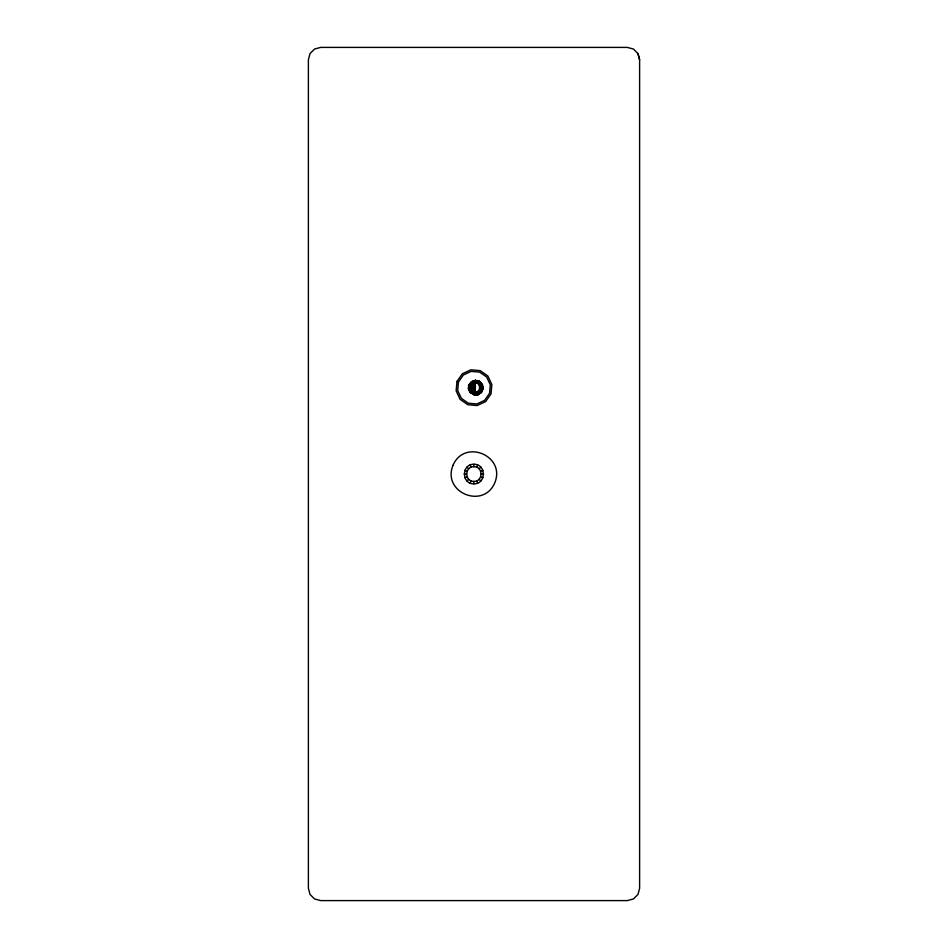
<?xml version="1.0" encoding="UTF-8"?>
<svg xmlns="http://www.w3.org/2000/svg" width="948" height="948" viewBox="0 0 948 948"><rect width="100%" height="100%" fill="white"/><g stroke="black" fill="none" stroke-linecap="round" stroke-linejoin="round"><path stroke-width="1.42" d="M473.893 466.689C483.314 466.452 483.314 481.655 473.893 481.418C464.484 481.655 464.484 466.452 473.893 466.689L473.893 464.247C486.419 463.939 486.419 484.167 473.893 483.859C461.368 484.167 461.368 463.939 473.893 464.247M475.718 393.918L477.982 394.641L478.1 393.456L481.383 392.294L482.508 387.922L482.188 384.58L479.072 381.286L473.052 381.404L475.173 380.361L479.072 381.286L482.188 384.58L482.935 388.526L481.383 392.294L477.982 394.641L473.834 394.759L470.267 388.858L470.67 385.729L472.637 383.407L475.458 382.554L475.458 380.539L479.854 381.689L482.485 384.769L483.03 388.834L481.252 392.579L477.733 394.759L475.055 394.866L473.135 392.164L473.04 386.63L475.055 386.725L475.055 394.866L476.927 392.034L479.226 390.623L480.814 385.718M479.131 392.768L477.733 394.759L475.351 392.958L475.304 391.453L475.351 392.958L473.644 393.847L473.04 386.63L472.993 389.403L474.995 389.367L475.149 388.585M469.248 387.068L469.011 384.793L470.67 385.729L471.689 391.808L474.593 393.562L473.834 394.759L470.279 392.602L468.49 388.87L469.011 384.793L471.642 381.689L475.458 380.539L479.854 381.689L481.679 384.533L482.176 388.182L481.252 392.579L479.226 390.623L477.733 394.759L476.951 393.539M469.592 389.308L470.279 392.602L472.317 390.635L471.144 388.206L471.5 385.504L475.458 380.539L471.642 381.689L469.011 384.793M480.02 390.576L480.02 385.481L478.847 383.407L475.458 382.554L472.637 383.407L471.642 381.689M473.159 388.621L472.993 389.403L474.96 388.727L475.055 386.725L475.138 392.211L473.135 392.164L473.301 391.394L473.644 393.847M473.822 383.004L475.197 383.49L475.197 382.317L474.071 382.862L473.882 386.891L472.578 387.673L472.353 383.608L475.197 383.49L475.422 387.673M480.612 386.511L480.98 388.455L479.795 391.323L477.271 391.951L479.51 390.41L480.553 387.851L479.072 381.286M482.022 385.398L482.508 387.922L481.383 392.294M470.149 483.113L471.073 480.861M476.714 467.246L477.65 464.994M474.45 388.159L475.351 386.31L473.976 385.824M470.279 392.602L470.907 391.429M477.982 394.641L479.19 392.425M477.709 393.242L476.927 392.034L475.41 391.927L475.955 393.396L477.709 393.242L480.66 391.429L482.176 388.182L482.485 384.769L480.02 385.481L478.207 383.359L479.202 381.641L476.038 380.563L472.305 381.677L469.841 384.568M475.458 382.554L478.847 383.407L479.854 381.689M475.197 382.317L478.444 383.442L479.475 381.724M473.135 392.164L474.995 389.367L474.96 388.727L472.945 388.633M477.674 392.045L479.368 389.628L479.617 386.689L478.373 384.011L475.955 382.317M474.273 381.511L475.173 380.361L478.207 381.428M478.207 383.359L476.026 382.565L473.301 383.395L470.67 385.729M466.961 480.991L468.691 479.261M479.107 468.845L480.826 467.115M471.144 388.206L468.49 388.87M473.005 382.056L470.327 383.3L468.632 385.718L468.383 388.668L469.627 391.346L472.045 393.041M464.84 477.804L467.091 476.88M480.707 471.239L482.959 470.303M464.093 474.059L466.534 474.059M481.264 474.059L483.705 474.059M474 386.263L475.351 386.31L472.507 386.405M478.029 383.004L480.02 385.089L478.029 383.004L474.071 382.862L475.197 383.49M464.84 470.303L467.091 471.239M480.707 476.88L482.959 477.804M473.716 392.816L475.055 394.866M483.03 388.834L480.387 388.17L481.229 388.822M637.968 53.562L633.454 49.047L627.292 47.4L320.708 47.4L314.546 49.047L310.032 53.562L308.384 59.724L308.384 888.276L310.032 894.438L314.546 898.953L320.708 900.6L627.292 900.6L633.454 898.953L637.968 894.438L639.616 888.276L639.616 59.724L637.968 53.562L639.616 59.724M466.961 467.127L468.691 468.845M479.107 479.261L480.826 480.991M478.444 383.442L480.423 385.528M479.202 381.641L481.679 384.533M478.847 383.407L480.162 384.947M482.508 387.922L482.935 388.526M480.98 388.455L480.553 387.851L479.795 391.323L479.51 390.41M472.305 381.677L473.301 383.395M470.149 464.994L471.073 467.246M476.714 480.861L477.65 483.113M475.718 392.152L475.955 393.396M473.893 481.418L473.893 483.859M456.96 381.475L456.142 390.825L460.1 399.333L467.791 404.725L477.152 405.543L485.66 401.573L491.04 393.882L491.858 384.521L487.888 376.012L480.198 370.632L470.848 369.815L462.34 373.785L456.96 381.475M458.453 382.02L457.706 390.552L461.332 398.314L468.348 403.22L476.868 403.966L484.629 400.352L489.547 393.337L490.294 384.805L486.668 377.043L479.652 372.126L471.132 371.391L463.371 375.005L458.453 382.02M452.978 465.385C441.887 492.462 483.516 509.704 494.82 482.722C505.9 455.644 464.283 438.403 452.978 465.385"/></g></svg>
